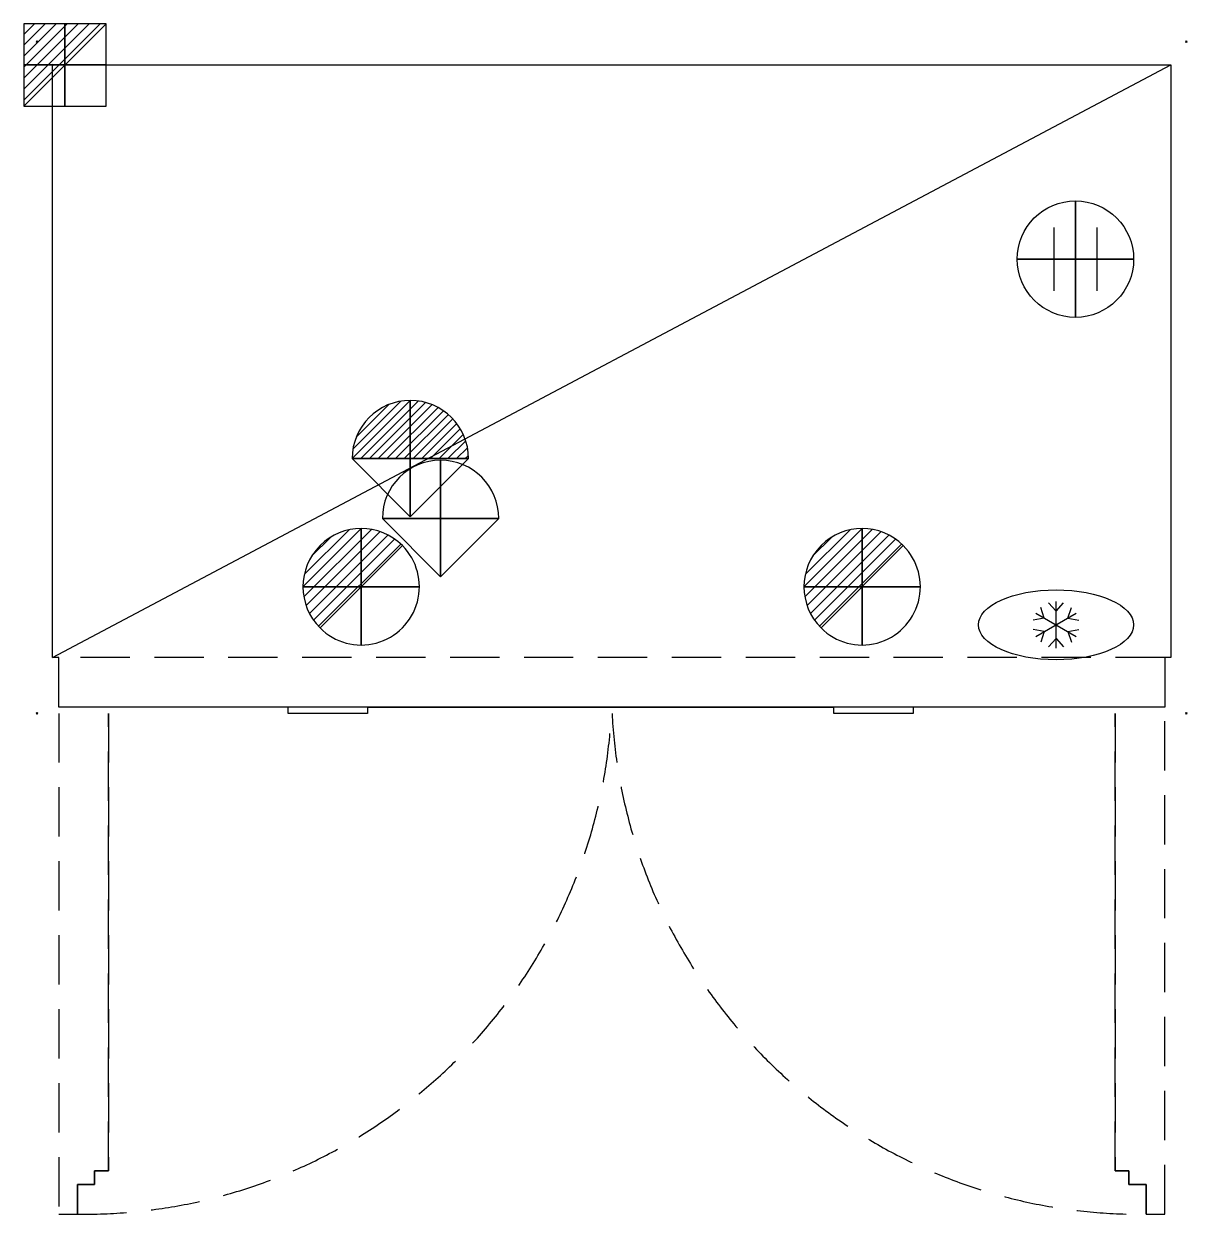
# Model space of a CAD drawing. Header units: millimetres. Extents: x -17 to 1482, y -1510 to 23.
import ezdxf

# ---------------------------------------------------------------- set-up
doc = ezdxf.new("R2010")
doc.units = ezdxf.units.MM
doc.header["$PDMODE"] = 3
doc.linetypes.add('NASCOSTA', pattern=[9.525, 6.35, -3.175])
for name, color, linetype in [('IQ_200_2D', 1, 'Continuous'), ('IQ_204_2D', 7, 'Continuous'), ('IQ_CON_CONNECTION_INT', 7, 'Continuous'), ('IQ_CON_DRAIN_INT', 7, 'Continuous'), ('IQ_CON_ELECTRICITY_INT', 7, 'Continuous'), ('IQ_CON_REFLIQUIDIN_INT', 7, 'Continuous'), ('IQ_CON_REFLIQUIDOUT_INT', 7, 'Continuous'), ('IQ_INS_3D', 3, 'Continuous')]:
    doc.layers.add(name, color=color, linetype=linetype)

# ---------------------------------------------------------------- blocks, each defined once
blk = doc.blocks.new('Refrigerator')
at = {"layer": 'IQ_204_2D'}
for p, q in [((-120, 131.5), (-129.6, 142.4)), ((-120, 84), (-120, 144)), ((-120, 131.5), (-110.4, 142.4)), ((-135.2, 122.7), (-149.4, 119.9)), ((-146, 99), (-94, 129)), ((-146, 129), (-94, 99)), ((-135.2, 122.7), (-139.8, 136.5)), ((-104.8, 122.7), (-100.2, 136.5)), ((-104.8, 122.7), (-90.6, 119.9)), ((-135.2, 105.2), (-149.4, 108.1)), ((-104.8, 105.2), (-90.6, 108.1)), ((-135.2, 105.2), (-139.8, 91.5)), ((-120, 96.5), (-129.6, 85.6)), ((-120, 96.5), (-110.4, 85.6)), ((-104.8, 105.2), (-100.2, 91.5))]:
    blk.add_line(p, q, dxfattribs=at)
blk.add_ellipse((-120, 114), major_axis=(-100, 0), ratio=0.45, dxfattribs=at)
blk = doc.blocks.new('CONNECTION')
for p, q in [((-1.106, 1.636), (-1.106, -1.636)), ((1.106, 1.636), (1.106, -1.636)), ((-1.106, 0), (1.106, 0))]:
    blk.add_line(p, q)
at = {"extrusion": (-1, 0, 0)}
for p, q in [((0, 1.106, 1.636), (0, 1.106, -1.636)), ((0, 1.106), (0, -1.106)), ((0, -1.106, 1.636), (0, -1.106, -1.636))]:
    blk.add_line(p, q, dxfattribs=at)
at = {"extrusion": (0, -1, 0)}
for p, q in [((-1.106, 0, 1.636), (-1.106, 0, -1.636)), ((-1.106, 0), (1.106, 0)), ((1.106, 0, 1.636), (1.106, 0, -1.636))]:
    blk.add_line(p, q, dxfattribs=at)
blk.add_circle((0, 0), 3)
at = {"extrusion": (-1, 0, 0)}
blk.add_circle((0, 0), 3, dxfattribs=at)
at = {"extrusion": (0, -1, 0)}
blk.add_circle((0, 0), 3, dxfattribs=at)
blk = doc.blocks.new('*X9')
at = {"color": 0}
for p, q in [((313.99, 2209.04), (321.51, 2216.55)), ((314.11, 2207.74), (322.8, 2216.44)), ((314.16, 2210.62), (319.93, 2216.39)), ((314.4, 2206.62), (323.93, 2216.15)), ((314.82, 2205.62), (324.92, 2215.72)), ((315.1, 2212.98), (317.57, 2215.44)), ((315.35, 2204.74), (325.8, 2215.19)), ((315.99, 2203.96), (326.58, 2214.56))]:
    blk.add_line(p, q, dxfattribs=at)
blk = doc.blocks.new('DRAIN')
blk.add_line((-2.121, -2.121), (2.121, 2.121))
at = {"extrusion": (-1, 0, 0)}
blk.add_line((0, 2.121, -2.121), (0, -2.121, 2.121), dxfattribs=at)
at = {"extrusion": (0, -1, 0)}
blk.add_line((-2.121, 0, -2.121), (2.121, 0, 2.121), dxfattribs=at)
at = {"extrusion": (-1, 0, 0)}
for start, end in [(45, 225), (225, 45)]:
    blk.add_arc((0, 0), 3, start, end, dxfattribs=at)
for start, end in [(45, 225), (225, 45)]:
    blk.add_arc((0, 0), 3, start, end)
at = {"extrusion": (0, -1, 0)}
for start, end in [(45, 225), (225, 45)]:
    blk.add_arc((0, 0), 3, start, end, dxfattribs=at)
at = {"xscale": 0.4000000000000909, "yscale": 0.4000000000000909, "zscale": 0.4000000000000909}
blk.add_blockref('*X9', (-128.597, -883.621), dxfattribs=at)
at = {"extrusion": (-1, 0, 0), "xscale": 0.3999999999999773, "yscale": 0.3999999999999773, "zscale": 0.3999999999999773}
blk.add_blockref('*X9', (-128.597, -883.621), dxfattribs=at)
at = {"extrusion": (0, -1, 0), "xscale": 0.4000000000000909, "yscale": 0.4000000000000909, "zscale": 0.4000000000000909}
blk.add_blockref('*X9', (-128.597, -883.621), dxfattribs=at)
blk = doc.blocks.new('REFLIQUIDOUT')
h = blk.add_hatch()
h.set_pattern_fill('ANSI31', color=256, scale=0.1, style=0)
edge = h.paths.add_edge_path()
edge.add_arc((0, 0), 3, 0, 180)
edge.add_line((-3, 0), (3, 0))
at = {"extrusion": (-1, 0, 0)}
h = blk.add_hatch(dxfattribs=at)
h.set_pattern_fill('ANSI31', color=256, scale=0.1, style=0)
edge = h.paths.add_edge_path()
edge.add_arc((0, 0), 3, 0, 180)
edge.add_line((-3, 0), (3, 0))
at = {"extrusion": (0, -1, 0)}
h = blk.add_hatch(dxfattribs=at)
h.set_pattern_fill('ANSI31', color=256, scale=0.1, style=0)
edge = h.paths.add_edge_path()
edge.add_arc((0, 0), 3, 0, 180)
edge.add_line((-3, 0), (3, 0))
at = {"extrusion": (-1, 0, 0)}
for p, q in [((0, 3), (0, -3)), ((0, 3), (0, 0, -3)), ((0, 0, -3), (0, -3))]:
    blk.add_line(p, q, dxfattribs=at)
at = {"extrusion": (0, -1, 0)}
for p, q in [((-3, 0), (3, 0)), ((-3, 0), (0, 0, -3)), ((0, 0, -3), (3, 0))]:
    blk.add_line(p, q, dxfattribs=at)
for p, q in [((-3, 0), (3, 0)), ((-3, 0), (0, -3)), ((0, -3), (3, 0))]:
    blk.add_line(p, q)
blk.add_arc((0, 0), 3, 0, 180)
at = {"extrusion": (-1, 0, 0)}
blk.add_arc((0, 0), 3, 0, 180, dxfattribs=at)
at = {"extrusion": (0, -1, 0)}
blk.add_arc((0, 0), 3, 0, 180, dxfattribs=at)
blk = doc.blocks.new('REFLIQUIDIN')
blk.add_lwpolyline([(3, 0, 1), (-3, 0), (0, -3)], format="xyb", close=True)
at = {"extrusion": (-1, 0, 0)}
blk.add_lwpolyline([(3, 0, 1), (-3, 0), (0, -3)], format="xyb", close=True, dxfattribs=at)
at = {"extrusion": (0, -1, 0)}
blk.add_lwpolyline([(3, 0, 1), (-3, 0), (0, -3)], format="xyb", close=True, dxfattribs=at)
blk = doc.blocks.new('*X6')
at = {"color": 0}
for p, q in [((286.774344, 2204.447934), (296.618251, 2214.291842)), ((286.774344, 2205.862148), (295.204037, 2214.291842)), ((286.774344, 2207.276361), (293.789824, 2214.291842)), ((286.774344, 2208.690575), (292.37561, 2214.291842)), ((286.774344, 2210.104788), (290.961397, 2214.291842)), ((286.774344, 2211.519002), (289.547183, 2214.291842)), ((286.774344, 2212.933216), (288.13297, 2214.291842))]:
    blk.add_line(p, q, dxfattribs=at)
blk = doc.blocks.new('ELECTRICITY')
for p, q in [((2.121, 2.121), (-2.121, 2.121)), ((-2.121, 2.121), (-2.121, -2.121)), ((-2.121, -2.121), (2.121, 2.121)), ((2.121, -2.121), (2.121, 2.121)), ((-2.121, -2.121), (2.121, -2.121))]:
    blk.add_line(p, q)
at = {"extrusion": (-1, 0, 0)}
for p, q in [((0, -2.121, 2.121), (0, 2.121, 2.121)), ((0, 2.121, -2.121), (0, -2.121, -2.121)), ((0, 2.121, 2.121), (0, 2.121, -2.121)), ((0, 2.121, -2.121), (0, -2.121, 2.121)), ((0, -2.121, -2.121), (0, -2.121, 2.121))]:
    blk.add_line(p, q, dxfattribs=at)
at = {"extrusion": (0, -1, 0)}
for p, q in [((2.121, 0, 2.121), (-2.121, 0, 2.121)), ((-2.121, 0, -2.121), (2.121, 0, -2.121)), ((-2.121, 0, 2.121), (-2.121, 0, -2.121)), ((-2.121, 0, -2.121), (2.121, 0, 2.121)), ((2.121, 0, -2.121), (2.121, 0, 2.121))]:
    blk.add_line(p, q, dxfattribs=at)
at = {"xscale": 0.4000000000000909, "yscale": 0.4000000000000909, "zscale": 0.4000000000000909}
blk.add_blockref('*X6', (-116.831, -883.595), dxfattribs=at)
at = {"extrusion": (-1, 0, 0), "xscale": 0.3999999999999773, "yscale": 0.3999999999999773, "zscale": 0.3999999999999773}
blk.add_blockref('*X6', (-116.831, -883.595), dxfattribs=at)
at = {"extrusion": (0, -1, 0), "xscale": 0.4000000000000909, "yscale": 0.4000000000000909, "zscale": 0.4000000000000909}
blk.add_blockref('*X6', (-116.831, -883.595), dxfattribs=at)

msp = doc.modelspace()

# ---------------------------------------------------------------- linework, layer by layer
at = {"layer": 'IQ_200_2D'}
msp.add_line((426, -857), (1026.5, -857), dxfattribs=at)
for points in [[(20, -30), (1461, -30), (1461, -793), (1453, -793), (1453, -857), (1129, -857)], [(323.5, -857), (28, -857), (28, -793), (20, -793), (20, -30)], [(426, -857), (426, -865), (323.5, -865), (323.5, -857)], [(1026.5, -857), (426, -857)], [(1129, -857), (1129, -865), (1026.5, -865), (1026.5, -857)]]:
    msp.add_lwpolyline(points, dxfattribs=at)
at = {"layer": 'IQ_204_2D', "linetype": 'NASCOSTA', "ltscale": 10}
for p, q in [((1453, -793), (28, -793)), ((28, -865), (28, -1510)), ((92, -1454), (92, -865)), ((92, -865), (92, -1454)), ((1389, -865), (1389, -1454)), ((1389, -1454), (1389, -865)), ((1453, -1510), (1453, -865)), ((74, -1472), (74, -1454)), ((74, -1454), (92, -1454)), ((92, -1454), (74, -1454)), ((74, -1454), (74, -1472)), ((1389, -1454), (1407, -1454)), ((1407, -1454), (1389, -1454)), ((1407, -1454), (1407, -1472)), ((1407, -1472), (1407, -1454)), ((52, -1510), (52, -1472)), ((52, -1472), (74, -1472)), ((74, -1472), (52, -1472)), ((52, -1472), (52, -1510)), ((1407, -1472), (1429, -1472)), ((1429, -1472), (1407, -1472)), ((1429, -1472), (1429, -1510)), ((1429, -1510), (1429, -1472)), ((28, -1510), (52, -1510)), ((1429, -1510), (1453, -1510))]:
    msp.add_line(p, q, dxfattribs=at)
at = {"layer": 'IQ_204_2D'}
for p, q in [((426, -857), (323.5, -857)), ((1129, -857), (1026.5, -857))]:
    msp.add_line(p, q, dxfattribs=at)
msp.add_lwpolyline([(20, -793), (1461, -30)], dxfattribs=at)
at = {"layer": 'IQ_204_2D', "linetype": 'NASCOSTA', "ltscale": 10}
for centre, start, end in [((59.7, -828.7), 269.3527, 356.9409), ((1421.3, -828.7), 183.0591, 270.6473)]:
    msp.add_arc(centre, 681.4, start, end, dxfattribs=at)
at = {"layer": 'IQ_INS_3D'}
for p in [(0, 0), (1481, 0), (20, -30), (0, -865), (1481, -865)]:
    msp.add_point(p, dxfattribs=at)

# ---------------------------------------------------------------- block references
at = {"layer": 'IQ_204_2D'}
msp.add_blockref('Refrigerator', (1433, -865), dxfattribs=at)
at = {"layer": 'IQ_CON_CONNECTION_INT', "xscale": 25, "yscale": 25, "zscale": 25}
msp.add_blockref('CONNECTION', (1338, -280), dxfattribs=at)
at = {"layer": 'IQ_CON_DRAIN_INT', "xscale": 25, "yscale": 25, "zscale": 25}
for p in [(417.7, -702, 100), (1063.2, -702, 100)]:
    msp.add_blockref('DRAIN', p, dxfattribs=at)
at = {"layer": 'IQ_CON_ELECTRICITY_INT', "xscale": 25, "yscale": 25, "zscale": 25}
msp.add_blockref('ELECTRICITY', (36, -30), dxfattribs=at)
at = {"layer": 'IQ_CON_REFLIQUIDIN_INT', "xscale": 25, "yscale": 25, "zscale": 25}
msp.add_blockref('REFLIQUIDIN', (520, -614), dxfattribs=at)
at = {"layer": 'IQ_CON_REFLIQUIDOUT_INT', "xscale": 25, "yscale": 25, "zscale": 25}
msp.add_blockref('REFLIQUIDOUT', (481, -537), dxfattribs=at)

doc.saveas('drawing.dxf')
